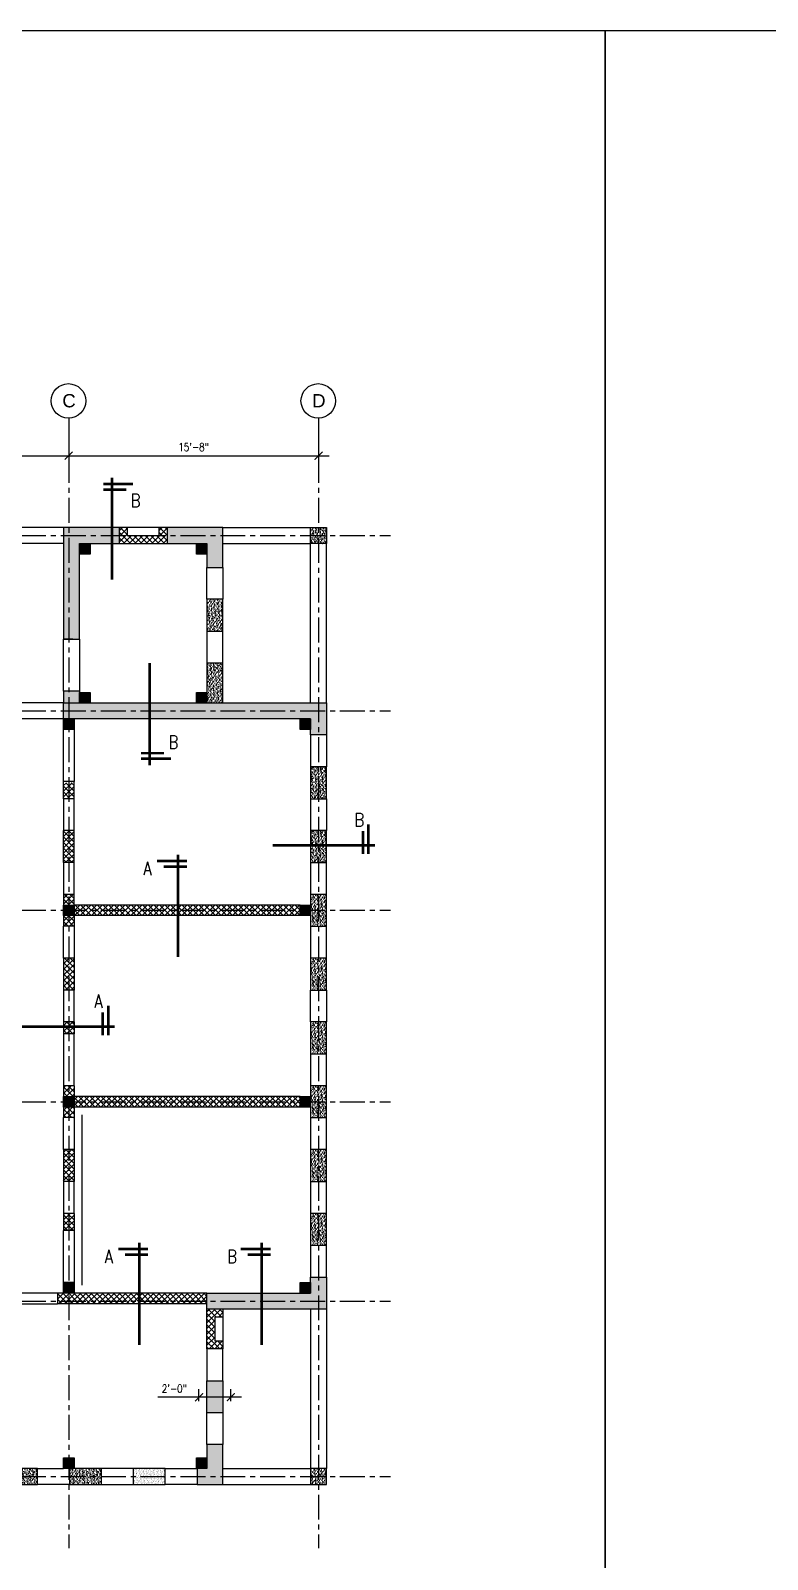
# Model space of a CAD drawing. Header units: inches. Extents: x 17147 to 26472, y -24737 to -16604.
# Drawn here: x 20258 to 20812, y -23878 to -22728 of the extents above; entities that cross this region are included whole.
import ezdxf
from ezdxf.enums import TextEntityAlignment as Align

# ---------------------------------------------------------------- set-up
doc = ezdxf.new("R2010")
doc.units = ezdxf.units.IN
doc.header["$MEASUREMENT"] = 0
doc.linetypes.add('CENTER', pattern=[2, 1.25, -0.25, 0.25, -0.25])
for name, color, linetype in [('A-HATCH RCC', 8, 'Continuous'), ('A-WALL-B', 33, 'Continuous'), ('A-WALL-RAMPED EARTH', 4, 'Continuous'), ('DIM', 2, 'Continuous'), ('DOOR', 4, 'Continuous'), ('GC', 3, 'Continuous'), ('Grid line', 1, 'CENTER'), ('GT', 4, 'Continuous'), ('P-BEAM', 3, 'Continuous'), ('SECMARK', 2, 'Continuous'), ('TEXT3', 4, 'Continuous'), ('WALL', 3, 'Continuous'), ('WALL HATCH', 252, 'Continuous')]:
    doc.layers.add(name, color=color, linetype=linetype)
doc.styles.add('dim', font='arial.ttf')
doc.styles.add('DIM 1_1 (A)', font='simplex.shx', dxfattribs={"width": 0.8})
doc.styles.add('DIM 1_8 (A)', font='simplex.shx', dxfattribs={"width": 0.8})
doc.styles.add('DIM 3_16 (A)', font='simplex.shx', dxfattribs={"width": 0.8})
doc.dimstyles.new('DIM 3_16 (A)', dxfattribs={"dimtxt": 6, "dimasz": 6, "dimexe": 6, "dimexo": 6, "dimgap": 3, "dimtad": 1, "dimdec": 0, "dimzin": 3, "dimdsep": 46, "dimlunit": 4, "dimtxsty": 'DIM 3_16 (A)', "dimblk": 'ARCHTICK', "dimcen": 6, "dimdle": 8, "dimclrd": 2, "dimclre": 2, "dimclrt": 3, "dimadec": 0, "dimazin": 2, "dimtfac": 1, "dimtdec": 0, "dimtofl": 0, "dimtmove": 0, "dimatfit": 3, "dimfxl": 0, "dimtolj": 1, "dimtzin": 0, "dimlwd": -1, "dimlwe": -1, "dimarcsym": 0})
pattern_1 = [(45, (-13219139.0028, -107067503.427), (-2.12132034356, 2.12132034356), []), (135, (-13219139.0028, -107067503.427), (-2.12132034356, -2.12132034356), [])]
pattern_2 = [(127.5, (-13274969.4189, -107078831.9895), (-1.957652949317, -0.06400125184), [0, -1.54432, 0, -1.7272, 0, -1.651]), (97.5, (-13274969.419, -107078831.9895), (-2.867300402273, 1.79809313255), [0, -0.83312, 0, -1.39192, 0, -0.5334]), (57.5, (-13274969.4189, -107078833.2392), (-0.005748738714, 3.163969480966), [0, -0.508, 0, -1.8288, 0, -2.3876]), (47.5, (-13274969.419, -107078833.2392), (-0.89171729303, 3.05422580989), [0, -0.254, 0, -1.19888, 0, -1.3716])]
pattern_3 = [(45, (21036.5528, -23113.5436), (-2.12132, 2.12132), []), (135, (21036.5528, -23113.5436), (-2.12132, -2.12132), [])]

# ---------------------------------------------------------------- blocks, each defined once
blk = doc.blocks.new('_ARCHTICK')
at = {"color": 0, "linetype": 'ByBlock', "const_width": 0.15}
blk.add_lwpolyline([(-0.5, -0.5), (0.5, 0.5)], dxfattribs=at)
blk = doc.blocks.new('*D52')
at = {"layer": 'DEFPOINTS', "color": 0, "transparency": 16777216}
for p in [(19954.3, -23029.4), (20286.3, -23029.7), (20286.3, -23048)]:
    blk.add_point(p, dxfattribs=at)
at = {"layer": 'DIM', "color": 2, "transparency": 16777216}
for p, q in [((19954.3, -23035.4), (19954.3, -23054)), ((20286.3, -23035.7), (20286.3, -23054)), ((19946.3, -23048), (20294.3, -23048))]:
    blk.add_line(p, q, dxfattribs=at)
at = {"layer": 'DIM', "color": 2, "transparency": 16777216, "xscale": 6, "yscale": 6, "zscale": 6, "rotation": 180}
blk.add_blockref('_ARCHTICK', (19954.3, -23048), dxfattribs=at)
at = {"layer": 'DIM', "color": 2, "transparency": 16777216, "xscale": 6, "yscale": 6, "zscale": 6}
blk.add_blockref('_ARCHTICK', (20286.3, -23048), dxfattribs=at)
at = {"layer": 'DIM', "color": 3, "transparency": 16777216, "insert": (20120.3, -23041.5), "char_height": 6, "attachment_point": 5, "style": 'DIM 3_16 (A)'}
blk.add_mtext('\\A1;27\'-8"', dxfattribs=at)
blk = doc.blocks.new('*D53')
at = {"layer": 'DEFPOINTS', "color": 0, "transparency": 16777216}
for p in [(20286.3, -23029.5), (20474.3, -23029.7), (20474.3, -23048)]:
    blk.add_point(p, dxfattribs=at)
at = {"layer": 'DIM', "color": 2, "transparency": 16777216}
for p, q in [((20286.3, -23035.5), (20286.3, -23054)), ((20474.3, -23035.7), (20474.3, -23054)), ((20278.3, -23048), (20482.3, -23048))]:
    blk.add_line(p, q, dxfattribs=at)
at = {"layer": 'DIM', "color": 2, "transparency": 16777216, "xscale": 6, "yscale": 6, "zscale": 6, "rotation": 180}
blk.add_blockref('_ARCHTICK', (20286.3, -23048), dxfattribs=at)
at = {"layer": 'DIM', "color": 2, "transparency": 16777216, "xscale": 6, "yscale": 6, "zscale": 6}
blk.add_blockref('_ARCHTICK', (20474.3, -23048), dxfattribs=at)
at = {"layer": 'DIM', "color": 3, "transparency": 16777216, "insert": (20380.3, -23041.5), "char_height": 6, "attachment_point": 5, "style": 'DIM 3_16 (A)'}
blk.add_mtext('\\A1;15\'-8"', dxfattribs=at)
blk = doc.blocks.new('*D67')
at = {"layer": 'DEFPOINTS', "color": 0, "transparency": 16777216}
for p in [(20384.3, -23756.4), (20384.3, -23765.3), (20408.3, -23765.3)]:
    blk.add_point(p, dxfattribs=at)
at = {"layer": 'DIM', "color": 2, "transparency": 16777216}
for p, q in [((20384.3, -23759.3), (20384.3, -23750.4)), ((20408.3, -23759.3), (20408.3, -23750.4)), ((20384.3, -23756.4), (20353.4, -23756.4)), ((20416.3, -23756.4), (20384.3, -23756.4))]:
    blk.add_line(p, q, dxfattribs=at)
at = {"layer": 'DIM', "color": 2, "transparency": 16777216, "xscale": 6, "yscale": 6, "zscale": 6, "rotation": 180}
blk.add_blockref('_ARCHTICK', (20384.3, -23756.4), dxfattribs=at)
at = {"layer": 'DIM', "color": 2, "transparency": 16777216, "xscale": 6, "yscale": 6, "zscale": 6}
blk.add_blockref('_ARCHTICK', (20408.3, -23756.4), dxfattribs=at)
at = {"layer": 'DIM', "color": 3, "transparency": 16777216, "insert": (20365.8, -23749.9), "char_height": 6, "attachment_point": 5, "style": 'DIM 3_16 (A)'}
blk.add_mtext('\\A1;2\'-0"', dxfattribs=at)
blk = doc.blocks.new('S1')
at = {"layer": 'SECMARK', "const_width": 0.25}
for points in [[(-1.98, 9.01), (0.83, 9.01)], [(0, 9.61), (0, 0)], [(-1.34, 8.48), (0.83, 8.48)]]:
    blk.add_lwpolyline(points, dxfattribs=at)
at = {"layer": 'TEXT3', "style": 'DIM 1_1 (A)', "width": 0.8}
blk.add_attdef('A', (-2.65, 6.42), '', height=1.5, dxfattribs=at)

msp = doc.modelspace()

# ---------------------------------------------------------------- hatches: boundary and pattern name
at = {"layer": 'A-HATCH RCC'}
h = msp.add_hatch(dxfattribs=at)
h.set_pattern_fill('AR-SAND', color=256, scale=0.04, angle=90)
h.set_pattern_definition(pattern_2)
h.paths.add_polyline_path([(20324.32687, -23114.04359), (20324.32687, -23102.04359), (20282.32687, -23102.04359), (20282.32687, -23186.04359), (20294.32687, -23186.04359), (20294.32687, -23114.04359)])
h.paths.add_polyline_path([(20360.32687, -23102.04359), (20360.32687, -23114.04359), (20390.32687, -23114.04359), (20390.32687, -23132.04359), (20402.32687, -23132.04359), (20402.32687, -23102.04359)])
h = msp.add_hatch(dxfattribs=at)
h.set_pattern_fill('_USER,_O', color=256, scale=3, angle=45, double=1, pattern_type=0)
h.set_pattern_definition(pattern_3)
h.paths.add_polyline_path([(20360.32687, -23102.04359), (20354.32687, -23102.04359), (20354.32687, -23108.04359), (20330.32687, -23108.04359), (20330.32687, -23102.04359), (20324.32687, -23102.04359), (20324.32687, -23114.04359), (20360.32687, -23114.04359)])
h = msp.add_hatch(dxfattribs=at)
h.set_pattern_fill('AR-SAND', color=256, scale=0.04, angle=90)
h.set_pattern_definition([(127.5, (-13274969.4189, -107079010.9895), (-1.957652949317, -0.06400125184), [0, -1.54432, 0, -1.7272, 0, -1.651]), (97.5, (-13274969.419, -107079010.9895), (-2.867300402273, 1.79809313255), [0, -0.83312, 0, -1.39192, 0, -0.5334]), (57.5, (-13274969.4189, -107079012.2392), (-0.005748738714, 3.163969480966), [0, -0.508, 0, -1.8288, 0, -2.3876]), (47.5, (-13274969.419, -107079012.2392), (-0.89171729303, 3.05422580989), [0, -0.254, 0, -1.19888, 0, -1.3716])])
h.paths.add_polyline_path([(20480.32687, -23114.04359), (20468.32687, -23114.04359), (20468.32687, -23102.04359), (20480.32687, -23102.04359)])
h = msp.add_hatch(dxfattribs=at)
h.set_pattern_fill('AR-SAND', color=256, scale=0.04, angle=90)
h.set_pattern_definition(pattern_2)
h.paths.add_polyline_path([(20402.32687, -23156.04359), (20390.32687, -23156.04359), (20390.32687, -23180.04359), (20402.32687, -23180.04359)])
h = msp.add_hatch(dxfattribs=at)
h.set_pattern_fill('AR-SAND', color=256, scale=0.04, angle=90)
h.set_pattern_definition([(127.5, (-13274965.4189, -107078830.9895), (-1.957652949317, -0.06400125184), [0, -1.54432, 0, -1.7272, 0, -1.651]), (97.5, (-13274965.419, -107078830.9895), (-2.867300402273, 1.79809313255), [0, -0.83312, 0, -1.39192, 0, -0.5334]), (57.5, (-13274965.4189, -107078832.2392), (-0.005748738714, 3.163969480966), [0, -0.508, 0, -1.8288, 0, -2.3876]), (47.5, (-13274965.419, -107078832.2392), (-0.89171729303, 3.05422580989), [0, -0.254, 0, -1.19888, 0, -1.3716])])
h.paths.add_polyline_path([(20402.32687, -23204.04359), (20390.32687, -23204.04359), (20390.32687, -23234.04359), (20402.32687, -23234.04359)])
h = msp.add_hatch(dxfattribs=at)
h.set_pattern_fill('AR-SAND', color=256, scale=0.04, angle=90)
h.set_pattern_definition([(127.5, (20284.876, -23226.8887), (-1.957653, -0.064001), [0, -1.54432, 0, -1.7272, 0, -1.651]), (97.5, (20284.876, -23226.8887), (-2.8673, 1.798093), [0, -0.83312, 0, -1.39192, 0, -0.5334]), (57.5, (20284.876, -23228.1384), (-0.005749, 3.16397), [0, -0.508, 0, -1.8288, 0, -2.3876]), (47.5, (20284.876, -23228.1384), (-0.891717, 3.054226), [0, -0.254, 0, -1.19888, 0, -1.3716])])
h.paths.add_polyline_path([(20286.32687, -23225.04359), (20282.32687, -23225.04359), (20282.32687, -23234.04359), (20286.32687, -23234.04359)])
h.paths.add_polyline_path([(20286.32687, -23225.04359), (20286.32687, -23234.04359), (20294.32687, -23234.04359), (20294.32687, -23225.04359)])
h.paths.add_polyline_path([(20282.32687, -23234.04359), (20480.32687, -23234.04359), (20480.32687, -23258.04359), (20468.32687, -23258.04359), (20468.32687, -23246.04359), (20282.32687, -23246.04359)])
h = msp.add_hatch(dxfattribs=at)
h.set_pattern_fill('_USER,_O', color=256, scale=3, angle=45, double=1, pattern_type=0)
h.set_pattern_definition(pattern_1)
h.paths.add_polyline_path([(20282.32687, -23294.04359), (20290.32687, -23294.04359), (20290.32687, -23306.04359), (20282.32687, -23306.04359)])
h.paths.add_polyline_path([(20282.32687, -23330.04359), (20290.32687, -23330.04359), (20290.32687, -23354.04359), (20282.32687, -23354.04359)])
h.paths.add_polyline_path([(20282.32687, -23378.04359), (20290.32687, -23378.04359), (20290.32687, -23386.04359), (20468.32687, -23386.04359), (20468.32687, -23394.04359), (20290.32687, -23394.04359), (20290.32687, -23402.04359), (20282.32687, -23402.04359)])
h.paths.add_polyline_path([(20290.32687, -23254.04359), (20282.32687, -23254.04359), (20282.32687, -23246.04359), (20290.32687, -23246.04359)])
h = msp.add_hatch(dxfattribs=at)
h.set_pattern_fill('AR-SAND', color=256, angle=90)
h.set_pattern_definition([(127.5, (31328.3895, -78319.2337), (-1.92682377, -0.06299336), [0, -1.52, 0, -1.7, 0, -1.625]), (97.5, (31328.3895, -78319.2337), (-2.82214607, 1.7697767), [0, -0.82, 0, -1.37, 0, -0.525]), (57.5, (31328.3895, -78320.4637), (-0.005659054, 3.11414186), [0, -0.5, 0, -1.8, 0, -2.35]), (47.5, (31328.3895, -78320.4637), (-0.87767556, 3.0061266), [0, -0.25, 0, -1.18, 0, -1.35])])
h.paths.add_polyline_path([(20480.32687, -23282.04359), (20468.32687, -23282.04359), (20468.32687, -23306.04359), (20480.32687, -23306.04359)])
h = msp.add_hatch(dxfattribs=at)
h.set_pattern_fill('AR-SAND', color=256, angle=90)
h.set_pattern_definition([(127.5, (31328.3895, -78367.2337), (-1.92682377, -0.06299336), [0, -1.52, 0, -1.7, 0, -1.625]), (97.5, (31328.3895, -78367.2337), (-2.82214607, 1.7697767), [0, -0.82, 0, -1.37, 0, -0.525]), (57.5, (31328.3895, -78368.4637), (-0.005659054, 3.11414186), [0, -0.5, 0, -1.8, 0, -2.35]), (47.5, (31328.3895, -78368.4637), (-0.87767556, 3.0061266), [0, -0.25, 0, -1.18, 0, -1.35])])
h.paths.add_polyline_path([(20480.32687, -23330.04359), (20468.32687, -23330.04359), (20468.32687, -23354.04359), (20480.32687, -23354.04359)])
h = msp.add_hatch(dxfattribs=at)
h.set_pattern_fill('AR-SAND', color=256, scale=0.04, angle=90)
h.set_pattern_definition([(127.5, (-13274969.4189, -107078543.9895), (-1.957652949317, -0.06400125184), [0, -1.54432, 0, -1.7272, 0, -1.651]), (97.5, (-13274969.419, -107078543.9895), (-2.867300402273, 1.79809313255), [0, -0.83312, 0, -1.39192, 0, -0.5334]), (57.5, (-13274969.4189, -107078545.2392), (-0.005748738714, 3.163969480966), [0, -0.508, 0, -1.8288, 0, -2.3876]), (47.5, (-13274969.419, -107078545.2392), (-0.89171729303, 3.05422580989), [0, -0.254, 0, -1.19888, 0, -1.3716])])
h.paths.add_polyline_path([(20480.32687, -23378.04359), (20468.32687, -23378.04359), (20468.32687, -23402.04359), (20480.32687, -23402.04359)])
h = msp.add_hatch(dxfattribs=at)
h.set_pattern_fill('_USER,_O', color=256, scale=3, angle=45, double=1, pattern_type=0)
h.set_pattern_definition([(45, (21477.0528, -23538.0436), (-2.12132, 2.12132), []), (135, (21477.0528, -23538.0436), (-2.12132, -2.12132), [])])
h.paths.add_polyline_path([(20290.32687, -23483.04359), (20290.32687, -23474.04359), (20282.32687, -23474.04359), (20282.32687, -23483.04359)])
h.paths.add_polyline_path([(20282.32687, -23450.04359), (20290.32687, -23450.04359), (20290.32687, -23426.04359), (20282.32687, -23426.04359)])
h.paths.add_polyline_path([(20290.32687, -23530.04359), (20290.32687, -23522.04359), (20282.32687, -23522.04359), (20282.32687, -23546.04359), (20290.32687, -23546.04359), (20290.32687, -23538.04359), (20468.32687, -23538.04359), (20468.32687, -23530.04359)])
h = msp.add_hatch(dxfattribs=at)
h.set_pattern_fill('AR-SAND', color=256, scale=0.04, angle=90)
h.set_pattern_definition([(127.5, (-13274969.4189, -107078591.9895), (-1.957652949317, -0.06400125184), [0, -1.54432, 0, -1.7272, 0, -1.651]), (97.5, (-13274969.419, -107078591.9895), (-2.867300402273, 1.79809313255), [0, -0.83312, 0, -1.39192, 0, -0.5334]), (57.5, (-13274969.4189, -107078593.2392), (-0.005748738714, 3.163969480966), [0, -0.508, 0, -1.8288, 0, -2.3876]), (47.5, (-13274969.419, -107078593.2392), (-0.89171729303, 3.05422580989), [0, -0.254, 0, -1.19888, 0, -1.3716])])
h.paths.add_polyline_path([(20480.32687, -23426.04359), (20468.32687, -23426.04359), (20468.32687, -23450.04359), (20480.32687, -23450.04359)])
h = msp.add_hatch(dxfattribs=at)
h.set_pattern_fill('AR-SAND', color=256, scale=0.04, angle=90)
h.set_pattern_definition([(127.5, (-13274969.4189, -107078639.9895), (-1.957652949317, -0.06400125184), [0, -1.54432, 0, -1.7272, 0, -1.651]), (97.5, (-13274969.419, -107078639.9895), (-2.867300402273, 1.79809313255), [0, -0.83312, 0, -1.39192, 0, -0.5334]), (57.5, (-13274969.4189, -107078641.2392), (-0.005748738714, 3.163969480966), [0, -0.508, 0, -1.8288, 0, -2.3876]), (47.5, (-13274969.419, -107078641.2392), (-0.89171729303, 3.05422580989), [0, -0.254, 0, -1.19888, 0, -1.3716])])
h.paths.add_polyline_path([(20480.32687, -23474.04359), (20468.32687, -23474.04359), (20468.32687, -23498.04359), (20480.32687, -23498.04359)])
h = msp.add_hatch(dxfattribs=at)
h.set_pattern_fill('AR-SAND', color=256, scale=0.04, angle=90)
h.set_pattern_definition([(127.5, (-13274969.4189, -107078687.9895), (-1.957652949317, -0.06400125184), [0, -1.54432, 0, -1.7272, 0, -1.651]), (97.5, (-13274969.419, -107078687.9895), (-2.867300402273, 1.79809313255), [0, -0.83312, 0, -1.39192, 0, -0.5334]), (57.5, (-13274969.4189, -107078689.2392), (-0.005748738714, 3.163969480966), [0, -0.508, 0, -1.8288, 0, -2.3876]), (47.5, (-13274969.419, -107078689.2392), (-0.89171729303, 3.05422580989), [0, -0.254, 0, -1.19888, 0, -1.3716])])
h.paths.add_polyline_path([(20480.32687, -23522.04359), (20468.32687, -23522.04359), (20468.32687, -23546.04359), (20480.32687, -23546.04359)])
h = msp.add_hatch(dxfattribs=at)
h.set_pattern_fill('_USER,_O', color=256, scale=3, angle=45, double=1, pattern_type=0)
h.set_pattern_definition(pattern_1)
h.paths.add_polyline_path([(20282.32687, -23594.04359), (20290.32687, -23594.04359), (20290.32687, -23570.04359), (20282.32687, -23570.04359)])
h.paths.add_polyline_path([(20118.82687, -23678.04359), (20111.32687, -23678.04359), (20111.32687, -23686.04359), (20118.82687, -23686.04359)])
h.paths.add_polyline_path([(20142.82687, -23678.04359), (20142.82687, -23686.04359), (20166.82687, -23686.04359), (20166.82687, -23678.04359)])
h.paths.add_polyline_path([(20190.82687, -23678.04359), (20190.82687, -23686.04359), (20238.82687, -23686.04359), (20238.82687, -23678.04359)])
h.paths.add_polyline_path([(20277.82687, -23678.04359), (20277.82687, -23686.04359), (20390.32687, -23686.04359), (20390.32687, -23678.04359), (20290.32687, -23678.04359), (20290.32687, -23670.04359), (20282.32687, -23670.04359), (20282.32687, -23678.04359)])
h.paths.add_polyline_path([(20282.32687, -23631.04359), (20290.32687, -23631.04359), (20290.32687, -23618.04359), (20282.32687, -23618.04359)])
h = msp.add_hatch(dxfattribs=at)
h.set_pattern_fill('AR-SAND', color=256, scale=0.04, angle=90)
h.set_pattern_definition([(127.5, (-13274969.4189, -107078735.9895), (-1.957652949317, -0.06400125184), [0, -1.54432, 0, -1.7272, 0, -1.651]), (97.5, (-13274969.419, -107078735.9895), (-2.867300402273, 1.79809313255), [0, -0.83312, 0, -1.39192, 0, -0.5334]), (57.5, (-13274969.4189, -107078737.2392), (-0.005748738714, 3.163969480966), [0, -0.508, 0, -1.8288, 0, -2.3876]), (47.5, (-13274969.419, -107078737.2392), (-0.89171729303, 3.05422580989), [0, -0.254, 0, -1.19888, 0, -1.3716])])
h.paths.add_polyline_path([(20480.32687, -23570.04359), (20468.32687, -23570.04359), (20468.32687, -23594.04359), (20480.32687, -23594.04359)])
h = msp.add_hatch(dxfattribs=at)
h.set_pattern_fill('AR-SAND', color=256, scale=0.04, angle=90)
h.set_pattern_definition([(127.5, (-13274969.4189, -107078783.9895), (-1.957652949317, -0.06400125184), [0, -1.54432, 0, -1.7272, 0, -1.651]), (97.5, (-13274969.419, -107078783.9895), (-2.867300402273, 1.79809313255), [0, -0.83312, 0, -1.39192, 0, -0.5334]), (57.5, (-13274969.4189, -107078785.2392), (-0.005748738714, 3.163969480966), [0, -0.508, 0, -1.8288, 0, -2.3876]), (47.5, (-13274969.419, -107078785.2392), (-0.89171729303, 3.05422580989), [0, -0.254, 0, -1.19888, 0, -1.3716])])
h.paths.add_polyline_path([(20480.32687, -23618.04359), (20468.32687, -23618.04359), (20468.32687, -23642.04359), (20480.32687, -23642.04359)])
h = msp.add_hatch(dxfattribs=at)
h.set_pattern_fill('AR-SAND', color=256, scale=0.04, angle=90)
h.set_pattern_definition(pattern_2)
h.paths.add_polyline_path([(20402.32687, -23768.04359), (20390.32687, -23768.04359), (20390.32687, -23744.04359), (20402.32687, -23744.04359)])
h.paths.add_polyline_path([(20390.32687, -23690.04359), (20402.32687, -23690.04359), (20480.32687, -23690.04359), (20480.32687, -23666.04359), (20468.32687, -23666.04359), (20468.32687, -23678.04359), (20390.32687, -23678.04359)])
h = msp.add_hatch(dxfattribs=at)
h.set_pattern_fill('AR-SAND', color=256, scale=0.04, angle=90)
h.set_pattern_definition([(127.5, (-13274969.4189, -107078567.9895), (-1.957652949317, -0.06400125184), [0, -1.54432, 0, -1.7272, 0, -1.651]), (97.5, (-13274969.419, -107078567.9895), (-2.867300402273, 1.79809313255), [0, -0.83312, 0, -1.39192, 0, -0.5334]), (57.5, (-13274969.4189, -107078569.2392), (-0.005748738714, 3.163969480966), [0, -0.508, 0, -1.8288, 0, -2.3876]), (47.5, (-13274969.419, -107078569.2392), (-0.89171729303, 3.05422580989), [0, -0.254, 0, -1.19888, 0, -1.3716])])
h.paths.add_polyline_path([(20118.82687, -23822.04359), (20118.82687, -23810.04359), (20111.32687, -23810.04359), (20111.32687, -23678.04359), (20099.32687, -23678.04359), (20099.32687, -23822.04359)])
h.paths.add_polyline_path([(20382.82687, -23810.04359), (20382.82687, -23822.04359), (20402.32687, -23822.04359), (20402.32687, -23792.04359), (20390.32687, -23792.04359), (20390.32687, -23810.04359)])
h = msp.add_hatch(dxfattribs=at)
h.set_pattern_fill('_USER,_O', color=256, scale=3, angle=45, double=1, pattern_type=0)
h.set_pattern_definition(pattern_3)
h.paths.add_polyline_path([(20390.32687, -23690.04359), (20390.32687, -23720.04359), (20402.32687, -23720.04359), (20402.32687, -23714.04359), (20396.32687, -23714.04359), (20396.32687, -23696.04359), (20402.32687, -23696.04359), (20402.32687, -23690.04359)])
h = msp.add_hatch(dxfattribs=at)
h.set_pattern_fill('AR-SAND', color=256, scale=0.04, angle=90)
h.set_pattern_definition([(127.5, (-13274873.4189, -107078831.9895), (-1.957652949317, -0.06400125184), [0, -1.54432, 0, -1.7272, 0, -1.651]), (97.5, (-13274873.419, -107078831.9895), (-2.867300402273, 1.79809313255), [0, -0.83312, 0, -1.39192, 0, -0.5334]), (57.5, (-13274873.4189, -107078833.2392), (-0.005748738714, 3.163969480966), [0, -0.508, 0, -1.8288, 0, -2.3876]), (47.5, (-13274873.419, -107078833.2392), (-0.89171729303, 3.05422580989), [0, -0.254, 0, -1.19888, 0, -1.3716])])
h.paths.add_polyline_path([(20238.82687, -23822.04359), (20262.82687, -23822.04359), (20262.82687, -23810.04359), (20238.82687, -23810.04359)])
h = msp.add_hatch(dxfattribs=at)
h.set_pattern_fill('AR-SAND', color=256, scale=0.04, angle=90)
h.set_pattern_definition([(127.5, (-13274825.4189, -107078831.9895), (-1.957652949317, -0.06400125184), [0, -1.54432, 0, -1.7272, 0, -1.651]), (97.5, (-13274825.419, -107078831.9895), (-2.867300402273, 1.79809313255), [0, -0.83312, 0, -1.39192, 0, -0.5334]), (57.5, (-13274825.4189, -107078833.2392), (-0.005748738714, 3.163969480966), [0, -0.508, 0, -1.8288, 0, -2.3876]), (47.5, (-13274825.419, -107078833.2392), (-0.89171729303, 3.05422580989), [0, -0.254, 0, -1.19888, 0, -1.3716])])
h.paths.add_polyline_path([(20286.82687, -23822.04359), (20310.82687, -23822.04359), (20310.82687, -23810.04359), (20286.82687, -23810.04359)])
h = msp.add_hatch(dxfattribs=at)
h.set_pattern_fill('AR-SAND', color=256, scale=0.04, angle=90)
h.set_pattern_definition([(127.5, (-13274777.4189, -107078831.9895), (-1.957652949317, -0.06400125184), [0, -1.54432, 0, -1.7272, 0, -1.651]), (97.5, (-13274777.419, -107078831.9895), (-2.867300402273, 1.79809313255), [0, -0.83312, 0, -1.39192, 0, -0.5334]), (57.5, (-13274777.4189, -107078833.2392), (-0.005748738714, 3.163969480966), [0, -0.508, 0, -1.8288, 0, -2.3876]), (47.5, (-13274777.419, -107078833.2392), (-0.89171729303, 3.05422580989), [0, -0.254, 0, -1.19888, 0, -1.3716])])
h.paths.add_polyline_path([(20334.82687, -23822.04359), (20358.82687, -23822.04359), (20358.82687, -23810.04359), (20334.82687, -23810.04359)])
h = msp.add_hatch(dxfattribs=at)
h.set_pattern_fill('AR-SAND', color=256, scale=0.04, angle=90)
h.set_pattern_definition([(127.5, (-13274969.4189, -107079011.9895), (-1.957652949317, -0.06400125184), [0, -1.54432, 0, -1.7272, 0, -1.651]), (97.5, (-13274969.419, -107079011.9895), (-2.867300402273, 1.79809313255), [0, -0.83312, 0, -1.39192, 0, -0.5334]), (57.5, (-13274969.4189, -107079013.2392), (-0.005748738714, 3.163969480966), [0, -0.508, 0, -1.8288, 0, -2.3876]), (47.5, (-13274969.419, -107079013.2392), (-0.89171729303, 3.05422580989), [0, -0.254, 0, -1.19888, 0, -1.3716])])
h.paths.add_polyline_path([(20480.32687, -23810.04359), (20468.32687, -23810.04359), (20468.32687, -23822.04359), (20480.32687, -23822.04359)])
at = {"layer": 'WALL HATCH'}
for points in [[(20302.32687, -23114.04359), (20294.32687, -23114.04359), (20294.32687, -23122.04359), (20302.32687, -23122.04359)], [(20390.32687, -23114.04359), (20382.32687, -23114.04359), (20382.32687, -23122.04359), (20390.32687, -23122.04359)], [(20302.32687, -23226.04359), (20294.32687, -23226.04359), (20294.32687, -23234.04359), (20302.32687, -23234.04359)], [(20390.32687, -23226.04359), (20382.32687, -23226.04359), (20382.32687, -23234.04359), (20390.32687, -23234.04359)], [(20290.32687, -23246.04359), (20282.32687, -23246.04359), (20282.32687, -23254.04359), (20290.32687, -23254.04359)], [(20468.32687, -23246.04359), (20460.32687, -23246.04359), (20460.32687, -23254.04359), (20468.32687, -23254.04359)], [(20290.32687, -23386.04359), (20282.32687, -23386.04359), (20282.32687, -23394.04359), (20290.32687, -23394.04359)], [(20468.32687, -23386.04359), (20460.32687, -23386.04359), (20460.32687, -23394.04359), (20468.32687, -23394.04359)], [(20290.32687, -23530.04359), (20282.32687, -23530.04359), (20282.32687, -23538.04359), (20290.32687, -23538.04359)], [(20468.32687, -23530.04359), (20460.32687, -23530.04359), (20460.32687, -23538.04359), (20468.32687, -23538.04359)], [(20290.32687, -23670.04359), (20282.32687, -23670.04359), (20282.32687, -23678.04359), (20290.32687, -23678.04359)], [(20468.32687, -23670.04359), (20460.32687, -23670.04359), (20460.32687, -23678.04359), (20468.32687, -23678.04359)], [(20290.32687, -23802.04359), (20282.32687, -23802.04359), (20282.32687, -23810.04359), (20290.32687, -23810.04359)], [(20390.32687, -23802.04359), (20382.32687, -23802.04359), (20382.32687, -23810.04359), (20390.32687, -23810.04359)]]:
    msp.add_hatch(color=256, dxfattribs=at).paths.add_polyline_path(points)

# ---------------------------------------------------------------- linework, layer by layer
at = {"linetype": 'ByBlock'}
for points in [[(19608.22882, -22728.11519), (20690.02909, -22728.11519), (20690.02909, -24737.3238), (19608.22882, -24737.3238)], [(20690.02909, -22728.11519), (23473.62384, -22728.11519), (23473.62384, -24700.22745), (20690.02909, -24700.22745)]]:
    msp.add_lwpolyline(points, close=True, dxfattribs=at)
at = {"layer": 'A-WALL-B'}
for p, q in [((20289.32687, -23186.04359), (20282.32687, -23186.04359)), ((20282.32687, -23246.04359), (20282.32687, -23254.04359)), ((20290.32687, -23246.04359), (20290.32687, -23254.04359)), ((20290.32687, -23254.04359), (20282.32687, -23254.04359)), ((20282.32687, -23670.04359), (20282.32687, -23678.04359)), ((20290.32687, -23670.04359), (20282.32687, -23670.04359)), ((20290.32687, -23670.04359), (20290.32687, -23678.04359))]:
    msp.add_line(p, q, dxfattribs=at)
at = {"layer": 'A-WALL-RAMPED EARTH'}
for p, q in [((20294.32687, -23225.04359), (20282.32687, -23225.04359)), ((20282.32687, -23225.04359), (20282.32687, -23234.04359)), ((20294.32687, -23225.04359), (20294.32687, -23234.04359)), ((20402.32687, -23690.04359), (20390.32687, -23690.04359))]:
    msp.add_line(p, q, dxfattribs=at)
for points in [[(20402.32687, -23102.04359), (20282.32687, -23102.04359), (20282.32687, -23186.04359), (20294.32687, -23186.04359), (20294.32687, -23114.04359), (20390.32687, -23114.04359), (20390.32687, -23132.04359), (20402.32687, -23132.04359)], [(20480.32687, -23114.04359), (20468.32687, -23114.04359), (20468.32687, -23102.04359), (20480.32687, -23102.04359)], [(20402.32687, -23156.04359), (20390.32687, -23156.04359), (20390.32687, -23180.04359), (20402.32687, -23180.04359)], [(20402.32687, -23204.04359), (20390.32687, -23204.04359), (20390.32687, -23234.04359), (20402.32687, -23234.04359)], [(20282.32687, -23234.04359), (20480.32687, -23234.04359), (20480.32687, -23258.04359), (20468.32687, -23258.04359), (20468.32687, -23246.04359), (20282.32687, -23246.04359)], [(20480.32687, -23282.04359), (20468.32687, -23282.04359), (20468.32687, -23306.04359), (20480.32687, -23306.04359)], [(20480.32687, -23330.04359), (20468.32687, -23330.04359), (20468.32687, -23354.04359), (20480.32687, -23354.04359)], [(20480.32687, -23378.04359), (20468.32687, -23378.04359), (20468.32687, -23402.04359), (20480.32687, -23402.04359)], [(20480.32687, -23426.04359), (20468.32687, -23426.04359), (20468.32687, -23450.04359), (20480.32687, -23450.04359)], [(20480.32687, -23474.04359), (20468.32687, -23474.04359), (20468.32687, -23498.04359), (20480.32687, -23498.04359)], [(20480.32687, -23522.04359), (20468.32687, -23522.04359), (20468.32687, -23546.04359), (20480.32687, -23546.04359)], [(20480.32687, -23570.04359), (20468.32687, -23570.04359), (20468.32687, -23594.04359), (20480.32687, -23594.04359)], [(20480.32687, -23618.04359), (20468.32687, -23618.04359), (20468.32687, -23642.04359), (20480.32687, -23642.04359)], [(20402.32687, -23720.04359), (20390.32687, -23720.04359), (20390.32687, -23678.04359), (20468.32687, -23678.04359), (20468.32687, -23666.04359), (20480.32687, -23666.04359), (20480.32687, -23690.04359), (20402.32687, -23690.04359)], [(20402.32687, -23768.04359), (20390.32687, -23768.04359), (20390.32687, -23744.04359), (20402.32687, -23744.04359)], [(20382.82687, -23822.04359), (20402.32687, -23822.04359), (20402.32687, -23792.04359), (20390.32687, -23792.04359), (20390.32687, -23810.04359), (20382.82687, -23810.04359)], [(20238.82687, -23822.04359), (20262.82687, -23822.04359), (20262.82687, -23810.04359), (20238.82687, -23810.04359)], [(20286.82687, -23822.04359), (20310.82687, -23822.04359), (20310.82687, -23810.04359), (20286.82687, -23810.04359)], [(20334.82687, -23822.04359), (20358.82687, -23822.04359), (20358.82687, -23810.04359), (20334.82687, -23810.04359)], [(20480.32687, -23810.04359), (20468.32687, -23810.04359), (20468.32687, -23822.04359), (20480.32687, -23822.04359)]]:
    msp.add_lwpolyline(points, close=True, dxfattribs=at)
msp.add_lwpolyline([(20402.32687, -23696.04359), (20396.32687, -23696.04359), (20396.32687, -23714.04359), (20402.32687, -23714.04359)], dxfattribs=at)
at = {"layer": 'DOOR', "color": 6}
for points in [[(20294.32687, -23114.04359), (20302.32687, -23114.04359), (20302.32687, -23122.04359), (20294.32687, -23122.04359)], [(20382.32687, -23114.04359), (20390.32687, -23114.04359), (20390.32687, -23122.04359), (20382.32687, -23122.04359)], [(20294.32687, -23226.04359), (20302.32687, -23226.04359), (20302.32687, -23234.04359), (20294.32687, -23234.04359)], [(20382.32687, -23226.04359), (20390.32687, -23226.04359), (20390.32687, -23234.04359), (20382.32687, -23234.04359)], [(20282.32687, -23246.04359), (20290.32687, -23246.04359), (20290.32687, -23254.04359), (20282.32687, -23254.04359)], [(20460.32687, -23246.04359), (20468.32687, -23246.04359), (20468.32687, -23254.04359), (20460.32687, -23254.04359)], [(20282.32687, -23386.04359), (20290.32687, -23386.04359), (20290.32687, -23394.04359), (20282.32687, -23394.04359)], [(20460.32687, -23386.04359), (20468.32687, -23386.04359), (20468.32687, -23394.04359), (20460.32687, -23394.04359)], [(20282.32687, -23530.04359), (20290.32687, -23530.04359), (20290.32687, -23538.04359), (20282.32687, -23538.04359)], [(20460.32687, -23530.04359), (20468.32687, -23530.04359), (20468.32687, -23538.04359), (20460.32687, -23538.04359)], [(20282.32687, -23670.04359), (20290.32687, -23670.04359), (20290.32687, -23678.04359), (20282.32687, -23678.04359)], [(20460.32687, -23670.04359), (20468.32687, -23670.04359), (20468.32687, -23678.04359), (20460.32687, -23678.04359)], [(20282.32687, -23802.04359), (20290.32687, -23802.04359), (20290.32687, -23810.04359), (20282.32687, -23810.04359)], [(20382.32687, -23802.04359), (20390.32687, -23802.04359), (20390.32687, -23810.04359), (20382.32687, -23810.04359)]]:
    msp.add_lwpolyline(points, close=True, dxfattribs=at)
at = {"layer": 'GC'}
for centre in [(20286.06689, -23006.77218), (20474.06689, -23006.77218)]:
    msp.add_circle(centre, 13, dxfattribs=at)
at = {"layer": 'Grid line', "ltscale": 15}
for p, q in [((20286.32687, -23019.76958), (20286.32687, -23870.04359)), ((20474.32687, -23019.76958), (20474.32687, -23870.04359)), ((19680.42035, -23108.04359), (20528.32687, -23108.04359)), ((19680.42035, -23240.04359), (20528.32687, -23240.04359)), ((19680.42035, -23390.04359), (20528.32687, -23390.04359)), ((19680.42035, -23534.04359), (20528.32687, -23534.04359)), ((19680.42035, -23684.04359), (20528.32687, -23684.04359)), ((19680.42035, -23816.04359), (20528.32687, -23816.04359))]:
    msp.add_line(p, q, dxfattribs=at)
at = {"layer": 'P-BEAM', "color": 2}
for p, q in [((20282.32687, -23102.04359), (20141.32687, -23102.04359)), ((20402.32687, -23102.04359), (20468.32687, -23102.04359)), ((20282.32687, -23114.04359), (20141.32687, -23114.04359)), ((20402.32687, -23114.04359), (20468.32687, -23114.04359)), ((20468.32687, -23234.04359), (20468.32687, -23114.04359)), ((20480.32687, -23234.04359), (20480.32687, -23114.04359)), ((20390.32687, -23156.04359), (20390.32687, -23132.04359)), ((20402.32687, -23132.04359), (20402.32687, -23156.04359)), ((20282.32687, -23225.04359), (20282.32687, -23186.04359)), ((20294.32687, -23186.04359), (20294.32687, -23225.04359)), ((20390.32687, -23180.04359), (20390.32687, -23204.04359)), ((20402.32687, -23204.04359), (20402.32687, -23180.04359)), ((20282.32687, -23234.04359), (20141.32687, -23234.04359)), ((20282.32687, -23246.04359), (20141.32687, -23246.04359)), ((20282.32687, -23293.04359), (20282.32687, -23254.04359)), ((20290.32687, -23254.04359), (20290.32687, -23293.04359)), ((20468.32687, -23258.04359), (20468.32687, -23282.04359)), ((20480.32687, -23258.04359), (20480.32687, -23282.04359)), ((20282.32687, -23306.04359), (20282.32687, -23330.04359)), ((20290.32687, -23330.04359), (20290.32687, -23306.04359)), ((20468.32687, -23306.04359), (20468.32687, -23330.04359)), ((20480.32687, -23306.04359), (20480.32687, -23330.04359)), ((20282.32687, -23354.04359), (20282.32687, -23378.04359)), ((20290.32687, -23378.04359), (20290.32687, -23354.04359)), ((20468.32687, -23354.04359), (20468.32687, -23378.04359)), ((20480.32687, -23378.04359), (20480.32687, -23354.04359)), ((20282.32687, -23426.04359), (20282.32687, -23402.04359)), ((20290.32687, -23402.04359), (20290.32687, -23426.04359)), ((20468.32687, -23402.04359), (20468.32687, -23426.04359)), ((20480.32687, -23426.04359), (20480.32687, -23402.04359)), ((20282.32687, -23450.04359), (20282.32687, -23474.04359)), ((20290.32687, -23474.04359), (20290.32687, -23450.04359)), ((20468.32687, -23474.04359), (20468.32687, -23450.04359)), ((20480.32687, -23450.04359), (20480.32687, -23474.04359)), ((20282.32687, -23483.04359), (20282.32687, -23522.04359)), ((20290.32687, -23522.04359), (20290.32687, -23483.04359)), ((20468.32687, -23498.04359), (20468.32687, -23522.04359)), ((20480.32687, -23522.04359), (20480.32687, -23498.04359)), ((20282.32687, -23570.04359), (20282.32687, -23546.04359)), ((20290.32687, -23546.04359), (20290.32687, -23570.04359)), ((20468.32687, -23546.04359), (20468.32687, -23570.04359)), ((20480.32687, -23570.04359), (20480.32687, -23546.04359)), ((20282.32687, -23594.04359), (20282.32687, -23618.04359)), ((20290.32687, -23618.04359), (20290.32687, -23594.04359)), ((20468.32687, -23594.04359), (20468.32687, -23618.04359)), ((20480.32687, -23618.04359), (20480.32687, -23594.04359)), ((20282.32687, -23670.04359), (20282.32687, -23631.04359)), ((20290.32687, -23631.04359), (20290.32687, -23670.04359)), ((20468.32687, -23642.04359), (20468.32687, -23666.04359)), ((20480.32687, -23666.04359), (20480.32687, -23642.04359)), ((20277.82687, -23678.04359), (20238.82687, -23678.04359)), ((20238.82687, -23686.04359), (20277.82687, -23686.04359)), ((20468.32687, -23690.04359), (20468.32687, -23810.04359)), ((20480.32687, -23690.04359), (20480.32687, -23810.04359)), ((20390.32687, -23720.04359), (20390.32687, -23744.04359)), ((20402.32687, -23744.04359), (20402.32687, -23720.04359)), ((20390.32687, -23792.04359), (20390.32687, -23768.04359)), ((20402.32687, -23768.04359), (20402.32687, -23792.04359)), ((20262.82687, -23810.04359), (20282.32687, -23810.04359)), ((20334.82687, -23810.04359), (20310.82687, -23810.04359)), ((20358.82687, -23810.04359), (20382.32687, -23810.04359)), ((20402.32687, -23810.04359), (20468.32687, -23810.04359)), ((20286.82687, -23822.04359), (20262.82687, -23822.04359)), ((20310.82687, -23822.04359), (20334.82687, -23822.04359)), ((20382.82687, -23822.04359), (20358.82687, -23822.04359)), ((20402.32687, -23822.04359), (20468.32687, -23822.04359))]:
    msp.add_line(p, q, dxfattribs=at)
at = {"layer": 'WALL'}
for p, q in [((20324.32687, -23102.04359), (20324.32687, -23114.04359)), ((20360.32687, -23102.04359), (20360.32687, -23114.04359)), ((20290.32687, -23293.04359), (20282.32687, -23293.04359)), ((20282.32687, -23306.04359), (20282.32687, -23293.04359)), ((20290.32687, -23306.04359), (20290.32687, -23293.04359)), ((20290.32687, -23306.04359), (20282.32687, -23306.04359)), ((20282.32687, -23354.04359), (20282.32687, -23330.04359)), ((20290.32687, -23330.04359), (20282.32687, -23330.04359)), ((20290.32687, -23354.04359), (20290.32687, -23330.04359)), ((20290.32687, -23354.04359), (20282.32687, -23354.04359)), ((20282.32687, -23378.04359), (20282.32687, -23402.04359)), ((20290.32687, -23378.04359), (20282.32687, -23378.04359)), ((20290.32687, -23386.04359), (20290.32687, -23378.04359)), ((20460.32687, -23386.04359), (20290.32687, -23386.04359)), ((20460.32687, -23394.04359), (20290.32687, -23394.04359)), ((20290.32687, -23394.04359), (20290.32687, -23402.04359)), ((20290.32687, -23402.04359), (20282.32687, -23402.04359)), ((20282.32687, -23426.04359), (20282.32687, -23450.04359)), ((20290.32687, -23426.04359), (20282.32687, -23426.04359)), ((20290.32687, -23426.04359), (20290.32687, -23450.04359)), ((20290.32687, -23450.04359), (20282.32687, -23450.04359)), ((20282.32687, -23474.04359), (20282.32687, -23483.04359)), ((20290.32687, -23474.04359), (20282.32687, -23474.04359)), ((20290.32687, -23474.04359), (20290.32687, -23483.04359)), ((20290.32687, -23483.04359), (20282.32687, -23483.04359)), ((20282.32687, -23522.04359), (20282.32687, -23546.04359)), ((20290.32687, -23522.04359), (20282.32687, -23522.04359)), ((20290.32687, -23522.04359), (20290.32687, -23530.04359)), ((20460.32687, -23530.04359), (20290.32687, -23530.04359)), ((20290.32687, -23546.04359), (20282.32687, -23546.04359)), ((20290.32687, -23538.04359), (20290.32687, -23546.04359)), ((20460.32687, -23538.04359), (20290.32687, -23538.04359)), ((20296.32687, -23672.04359), (20296.32687, -23544.04359)), ((20282.32687, -23570.04359), (20282.32687, -23594.04359)), ((20290.32687, -23570.04359), (20282.32687, -23570.04359)), ((20290.32687, -23570.04359), (20290.32687, -23594.04359)), ((20290.32687, -23594.04359), (20282.32687, -23594.04359)), ((20282.32687, -23618.04359), (20282.32687, -23631.04359)), ((20290.32687, -23618.04359), (20282.32687, -23618.04359)), ((20290.32687, -23618.04359), (20290.32687, -23631.04359)), ((20290.32687, -23631.04359), (20282.32687, -23631.04359)), ((20282.32687, -23678.04359), (20277.82687, -23678.04359)), ((20277.82687, -23678.04359), (20277.82687, -23686.04359)), ((20390.32687, -23678.04359), (20290.32687, -23678.04359)), ((20390.32687, -23686.04359), (20277.82687, -23686.04359))]:
    msp.add_line(p, q, dxfattribs=at)
msp.add_lwpolyline([(20330.32687, -23102.04359), (20330.32687, -23108.04359), (20354.32687, -23108.04359), (20354.32687, -23102.04359)], dxfattribs=at)

# ---------------------------------------------------------------- block references
ref = msp.add_blockref('S1', (20318.8795, -23141.37924), dxfattribs=dict(xscale=-8, yscale=8, zscale=8))
ref.add_attrib('A', 'B', (20332.97648, -23086.76666), dxfattribs={"layer": 'TEXT3', "height": 10, "style": 'DIM 1_8 (A)', "width": 0.8125})
ref = msp.add_blockref('S1', (20347.3077, -23203.96309), dxfattribs=dict(xscale=8, yscale=8, zscale=8, rotation=180))
ref.add_attrib('A', 'B', (20361.40469, -23268.57567), dxfattribs={"layer": 'TEXT3', "height": 10, "style": 'DIM 1_8 (A)', "width": 0.8125})
ref = msp.add_blockref('S1', (20439.78432, -23341.11273), dxfattribs=dict(xscale=8, yscale=8, zscale=8, rotation=270))
ref.add_attrib('A', 'B', (20501.3209, -23327.01574), dxfattribs={"layer": 'TEXT3', "height": 10, "style": 'DIM 1_8 (A)', "width": 0.8125})
ref = msp.add_blockref('S1', (20368.55357, -23425.06659), dxfattribs=dict(xscale=8, yscale=8, zscale=8))
ref.add_attrib('A', 'A', (20342.4948, -23363.53002), dxfattribs={"layer": 'TEXT3', "height": 10, "style": 'DIM 1_8 (A)', "width": 0.8125})
ref = msp.add_blockref('S1', (20243.92737, -23477.52749), dxfattribs=dict(xscale=8, yscale=8, zscale=8, rotation=270))
ref.add_attrib('A', 'A', (20305.46395, -23463.43051), dxfattribs={"layer": 'TEXT3', "height": 10, "style": 'DIM 1_8 (A)', "width": 0.8125})
ref = msp.add_blockref('S1', (20339.38633, -23717.06659), dxfattribs=dict(xscale=8, yscale=8, zscale=8))
ref.add_attrib('A', 'A', (20313.32756, -23655.53002), dxfattribs={"layer": 'TEXT3', "height": 10, "style": 'DIM 1_8 (A)', "width": 0.8125})
ref = msp.add_blockref('S1', (20431.56846, -23717.06659), dxfattribs=dict(xscale=8, yscale=8, zscale=8))
ref.add_attrib('A', 'B', (20405.50969, -23655.53002), dxfattribs={"layer": 'TEXT3', "height": 10, "style": 'DIM 1_8 (A)', "width": 0.8125})

# ---------------------------------------------------------------- texts
at = {"layer": 'GT', "color": 4, "style": 'dim'}
for s, p in [('C', (20286.51751, -23006.60466)), ('D', (20474.51751, -23006.60466))]:
    msp.add_text(s, height=10, dxfattribs=at).set_placement(p, align=Align.MIDDLE_CENTER)

# ---------------------------------------------------------------- dimensions: what is measured, and where the dimension line sits
at = {"layer": 'DIM'}
for base, p1, p2, picture, middle in [((20286.32687, -23048.04359), (19954.32687, -23029.3648), (20286.32687, -23029.6959), '*D52', (20120.32687, -23041.47217)), ((20474.32687, -23048.04359), (20286.32687, -23029.50841), (20474.32687, -23029.6959), '*D53', (20380.32687, -23041.47217))]:
    dim = msp.add_linear_dim(base=base, p1=p1, p2=p2, angle=180, dimstyle='DIM 3_16 (A)', dxfattribs=at)
    dim.commit()
    dim.dimension.update_dxf_attribs({"geometry": picture, "text_midpoint": middle})
dim = msp.add_linear_dim(base=(20384.32687, -23756.44165), p1=(20408.32687, -23765.31442), p2=(20384.32687, -23765.31442), dimstyle='DIM 3_16 (A)', dxfattribs=at)
dim.commit()
dim.dimension.update_dxf_attribs({"geometry": '*D67', "text_midpoint": (20365.84115, -23749.87023)})

doc.saveas('drawing.dxf')
